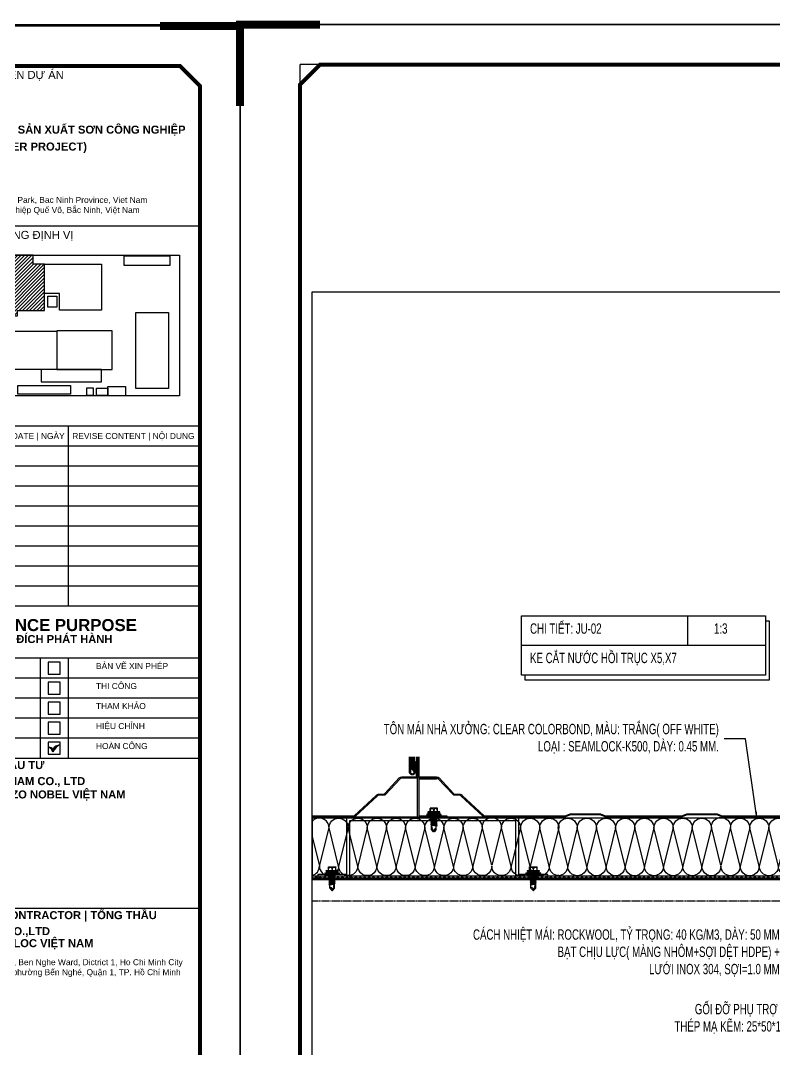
# Model space of a CAD drawing. Header units: inches. Extents: x 340055 to 349452, y -34649 to -30845.
# Drawn here: x 345492.5 to 345711.1, y -32588.3 to -32290.2 of the extents above; entities that cross this region are included whole.
import ezdxf

# ---------------------------------------------------------------- set-up
doc = ezdxf.new("R2010")
doc.units = ezdxf.units.IN
doc.header["$MEASUREMENT"] = 0
doc.linetypes.add('HIDDEN', pattern=[0.375, 0.25, -0.125])
for name, color, linetype in [('3', 3, 'Continuous'), ('FLAT BAR', 1, 'Continuous'), ('NET IN', 3, 'Continuous'), ('STRUCTURE', 1, 'Continuous')]:
    doc.layers.add(name, color=color, linetype=linetype)
for name, color, linetype, lineweight in [('TL-TIILE BLOCK A2$0$TL-TITLE BLOCK - TEXT @ 1', 7, 'Continuous', 25), ('TL-TIILE BLOCK A2$0$TL-TITLE BLOCK 1', 7, 'Continuous', 50), ('TL-TIILE BLOCK A2$0$TL-TITLE BLOCK 2', 7, 'Continuous', 25), ('TL-TITLE BLOCK - TEXT', 7, 'Continuous', 25)]:
    doc.layers.add(name, color=color, linetype=linetype, lineweight=lineweight)
doc.styles.add('ST1H', font='vnshxh.shx', dxfattribs={"width": 0.7})
doc.styles.add('TL-TIILE BLOCK A2$0$MEP-TEXT T.BLOCK 1', font='arial.ttf', dxfattribs={"height": 1.5})
doc.styles.add('TL-TIILE BLOCK A2$0$MEP-TEXT T.BLOCK 2', font='arial.ttf')
doc.styles.add('TL-TIILE BLOCK A2$0$MEP-TEXT T.BLOCK 3', font='arial.ttf', dxfattribs={"height": 3})
doc.dimstyles.new('3', dxfattribs={"dimtxt": 3.5, "dimasz": 1.8, "dimexe": 1, "dimexo": 0, "dimgap": 1, "dimtad": 1, "dimdec": 0, "dimlfac": 3, "dimzin": 0, "dimdsep": 46, "dimtxsty": 'ST1H', "dimblk": 'OBLIQUE', "dimcen": 1, "dimdle": 1, "dimclrd": 8, "dimclre": 8, "dimclrt": 3, "dimadec": 0, "dimazin": 0, "dimtfac": 1, "dimtdec": 0, "dimtix": 1, "dimtofl": 0, "dimtmove": 1, "dimatfit": 3, "dimfxl": 0, "dimtolj": 1, "dimtzin": 0, "dimlwd": -1, "dimlwe": -1, "dimarcsym": 0})

# ---------------------------------------------------------------- blocks, each defined once
blk = doc.blocks.new('Short_Self_drilling')
at = {"layer": 'STRUCTURE', "color": 1, "linetype": 'Continuous'}
for p, q in [((6.427627954479767, 1.738392833212921), (-6.429513005297069, 1.731407889110349)), ((5.140815966860309, 3.758576308190055), (-5.14489680096085, 3.752988352908037)), ((-2.573002946065441, 2.897242611076892), (-5.14443113802034, 2.895845622256533)), ((-3.430611339657064, 3.753919678788276), (-3.432241159947287, 6.753919236069512)), ((2.996096488470096, 7.185983073446356), (-3.003902626091595, 7.182723432865324)), ((2.569853437845137, 2.900036588717998), (-2.573002946065441, 2.897242611076892)), ((-2.139722270753346, 2.804301490893651), (-2.139772891068527, 2.897477973489782)), ((6.254783779336451, 0.0033980583401509), (0, 0)), ((2.153436330773339, 2.803610794889015), (2.153384068114194, 2.899810331941417)), ((2.155231403857344, -0.5005684986439779), (2.15495177851361, 0.0141360434123012)), ((5.141281629800816, 2.901433577538357), (2.569853437845137, 2.900036588717998)), ((3.426530505556522, 3.757644982309622), (3.424900685266298, 6.757644539590662)), ((2.991563898096242, -1.173873452849355), (-2.701271820829788, -0.2300478911484528)), ((2.992392778130254, -2.699587513408329), (-2.700442940795775, -1.755761951707427)), ((2.993221658163487, -4.225301573973735), (-2.699614060763321, -3.281476012272638)), ((2.994050538196721, -5.751015634532515), (-2.698785180729308, -4.807190072831807)), ((2.994879418229954, -7.276729695091684), (-2.697956300695295, -6.332904133390587)), ((-1.907191146453572, -7.989583161942521), (-2.697127420662841, -7.858618193949756)), ((-2.136158421138263, -12.33087536617618), (-2.138249313164383, -8.482184079380202)), ((-2.137447682919757, -1.38251746946623), (-2.137727308262713, -0.8678129274101462)), ((-2.136618802886524, -2.908231530031636), (-2.136898428229479, -2.393526987975357)), ((-2.135789922853291, -4.433945590590611), (-2.136069548196246, -3.919241048534526)), ((-2.134961042819278, -5.959659651149584), (-2.135240668163012, -5.444955109093501)), ((-2.134132162785265, -7.485373711708558), (-2.134411788129, -6.970669169652475)), ((2.995708298264746, -8.802443755650854), (-1.142445727708296, -8.11637169230341)), ((2.149547514491652, -12.31434126327446), (2.147825613319842, -9.144849030159936)), ((2.156060283889798, -2.026282559202952), (2.155780658547623, -1.511578017146868)), ((2.15688916392459, -3.551996619768162), (2.156609538580076, -3.037292077712078)), ((2.157718043957824, -5.077710680327137), (2.157438418614089, -4.563006138271052)), ((2.158546923991057, -6.603424740886306), (2.158267298648102, -6.088720198830222)), ((2.15937580402429, -8.129138801445281), (2.159096178681335, -7.614434259389196))]:
    blk.add_line(p, q, dxfattribs=at)
blk.add_lwpolyline([(6.427860785949242, 1.309821467886779), (6.427627954479767, 1.738392833212921), (2.141332692833592, 2.806627274651808), (-2.144380960424314, 2.804298959951016), (-6.429513005297069, 1.731407889110349), (-6.429280173826034, 1.302836523784402)], close=True, dxfattribs=at)
for points in [[(-6.429280173826034, 1.302836523784402, -0.0888693454293002), (-6.25478377933567, -0.0033980583403458), (0, 0)], [(-0.1341407912236069, 3.755710563915012), (-0.330345590953844, 6.230310601738112, 0.3388783609517814), (-3.136335632067389, 6.228786181678383), (-3.329851547487903, 3.753974418914497)], [(3.295402521552594, 3.757573743949576), (3.099197721822357, 6.232173781772481, 0.3388783609517814), (0.2932076807080323, 6.230649361712753), (0.0996917652875189, 3.755837598948866)], [(-0.0831780369654942, -14.04042361661777), (-1.03952331320709, -12.24293085970332, -0.1486571711961959), (-1.399506232658105, -11.20425887450743), (-1.950379671918978, -7.716112156382742, -0.8150058696070384), (-1.207708120741569, -7.772025647410178, 0.1508326184272741), (-0.8461097890631208, -8.67637043731208)], [(2.149547514491652, -12.31434126327446), (0.1736163688643241, -14.2353829229142, -0.3335959825449872), (-0.1674471447708389, -14.24431018685326), (-2.136158421138263, -12.33087536617618)], [(2.149547514491652, -12.31434126327446), (1.711418715799611, -11.69935902120947, 0.522420288142555), (0.8806162489542787, -11.70855234734862), (-0.1674471447708389, -14.24431018685326)]]:
    blk.add_lwpolyline(points, format="xyb", dxfattribs=at)
for points in [[(2.991563898096242, -1.173873452849355), (2.155780993783212, -1.512195084185675), (-2.14239666522995, -0.8481802353483413), (-2.701271820829788, -0.2300478911484528), (-2.356202546260776, -0.0012800624287723)], [(2.992392778130254, -2.699587513408329), (2.156609873816445, -3.037909144744844), (-2.141567785197496, -2.37389429590751), (-2.700442940795775, -1.755761951707427), (-2.137447682919757, -1.38251746946623), (2.156060283889798, -2.026282559202952), (2.992392778130254, -2.699587513408329)], [(2.993221658163487, -4.225301573973735), (2.157438753850458, -4.56362320531025), (-2.140738905162704, -3.899608356472721), (-2.699614060763321, -3.281476012272638), (-2.136618802886524, -2.908231530031636), (2.15688916392459, -3.551996619768162), (2.993221658163487, -4.225301573973735)], [(2.994050538196721, -5.751015634532515), (2.158267633882912, -6.089337265869223), (-2.13991002512947, -5.425322417031696), (-2.698785180729308, -4.807190072831807), (-2.135789922853291, -4.433945590590611), (2.157718043957824, -5.077710680327137), (2.994050538196721, -5.751015634532515)], [(2.994879418229954, -7.276729695091684), (2.159096513917704, -7.615051326428198), (-2.139081145097017, -6.951036477590864), (-2.697956300695295, -6.332904133390587), (-2.134961042819278, -5.959659651149584), (2.158546923991057, -6.603424740886306), (2.994879418229954, -7.276729695091684)], [(-1.82255174405405, -8.525522331768894), (-2.138252265063004, -8.476750538149838), (-2.697127420662841, -7.858618193949756), (-2.134132162785265, -7.485373711708558), (-1.830993748842177, -7.530826038752299)], [(-1.26446323386803, -7.615771163026237), (2.15937580402429, -8.129138801445281), (2.995708298264746, -8.802443755650854)], [(-1.178973661122914, -0.0006405051596759999), (2.155231403857344, -0.5005684986439779), (2.991563898096242, -1.173873452849355)], [(2.995708298264746, -8.802443755650854), (2.159925393950938, -9.140765386987173), (-0.8461097890631208, -8.67637043731208)]]:
    blk.add_lwpolyline(points, dxfattribs=at)
for centre, radius, start, end in [((-4.990675107008168, 3.324500645651953), 0.4553965811850028, 109.7948656341679, 250.2673889182501), ((-3.00366979462134, 6.754152067539183), 0.4285714285714286, 90.03112727622582, 180.0311272761997), ((2.996329319940351, 6.757411708120407), 0.4285714285714286, 0.0311272761997568, 90.03112727622582), ((5.067819174060787, 3.329965159149001), 0.4347827605151089, 279.7275654188923, 80.33468913347895), ((9.987420900819416, 0.1735689433930604), 3.736514152360963, 162.296318979917, 182.6103064937473)]:
    blk.add_arc(centre, radius, start, end, dxfattribs=at)
blk = doc.blocks.new('A$C67844AE1')
at = {"color": 3, "ltscale": 15}
blk.add_lwpolyline([(0.2363092877203599, 0.4669122018894996), (0.07998712873086333, 0.4669122018894996, -0.4142135623794883), (0.06998712866334245, 0.4769122018769849), (0.06998712866334245, 0.6571236424570088, 0.9999999999999999), (0.009987128665670753, 0.6571236424570088), (0.009987128665670753, 0.5128874124202412, 0.5649160004011177), (0.03972981206607074, 0.5128874124202412), (0.03972981206607074, 0.5924997318506939), (0.04992311081150547, 0.5924997318506939), (0.04992311081150547, 0.5128874124202412, -0.7379319858786806), (5.114643136039376e-05, 0.5128874124202412), (-1.287140185013413e-05, 0.6571236424424569, -1.000000000019099), (0.07998712855624035, 0.6571236424570088), (0.07998712873086333, 0.4769122018769849), (0.2363092877203599, 0.4769122018769849, -0.2075964551783326), (0.2582181899924763, 0.4674061034238548), (0.386362002172973, 0.3304146059235791, 0.2075964551769469), (0.3936649695970118, 0.3272459064246505), (0.4344851769856177, 0.3272459064246505, -0.2465847629019075), (0.4591815604944713, 0.3142778951005312), (0.647256952477619, 0.1415685768588446, 0.2465847629088687), (0.655489080294501, 0.1372459064150462), (1.351135480625089, 0.1372459064150462, 0.0954145723961392), (1.354849387367722, 0.1379611395095708), (1.397697056410834, 0.155100207135547, -0.09541457239907793), (1.408838776755147, 0.1572459064263967), (1.651135480613448, 0.1572459064263967, -0.09541457239991621), (1.662277200841345, 0.155100207135547), (1.705124869884457, 0.1379611395095708, 0.09541457239204885), (1.70883877662709, 0.1372459064150462), (2.366135480580851, 0.1372459064150462, 0.0954145723961392), (2.369849387323484, 0.1379611395095708), (2.412697056366596, 0.155100207135547, -0.09541457239907793), (2.423838776594494, 0.1572459064263967), (2.66613548056921, 0.1572459064263967, -0.09541457239991621), (2.677277200913522, 0.155100207135547), (2.720124870014843, 0.1379611395095708, 0.0954145723961392), (2.723838776757475, 0.1372459064150462), (3.461135480611119, 0.1372459064150462, 0.0954145723961392), (3.464849387353752, 0.1379611395095708), (3.507697056455072, 0.155100207135547, -0.09541457239907793), (3.518838776682969, 0.1572459064263967), (3.76113548054127, 0.1572459064263967, -0.09541457239991621), (3.772277200885583, 0.155100207135547), (3.815124869928695, 0.1379611395095708, 0.0954145723961392), (3.818838776671328, 0.1372459064150462), (4.514485177001916, 0.1372459064150462, 0.2465847629022811), (4.522717304818798, 0.1415685768588446), (4.710792696801946, 0.3142778951005312, -0.2465847628956181), (4.735489080310799, 0.3272459064246505), (4.776309287699405, 0.3272459064246505, 0.207596455176947), (4.783612255065236, 0.3304146059235791), (4.911756067303941, 0.4674061034238548, -0.2075964551783325), (4.933664969634265, 0.4769122018769849), (5.059987128654029, 0.4769122018769849), (5.059987128654029, 0.6572459064118448, 0.9999999999999999), (5.03998712869361, 0.6572459064118448), (5.03998712869361, 0.5372885384495021, 0.9999999999999997), (5.045664715580642, 0.5372885384495021, -0.06733072974406991), (5.040628620015923, 0.5682743550496525), (5.040628620015923, 0.6094652162501006), (5.049987128702924, 0.6094652162501006), (5.049987128702924, 0.5687177382278605, 0.03910332473627059), (5.055664715648163, 0.5372885384495021, -1.000000000008501), (5.02998712862609, 0.5372885384495021), (5.02998712862609, 0.6572459064118448, -1.000000000005457), (5.069987128605135, 0.6572459064118448), (5.069987128605135, 0.4769122018769849, -0.4142135623667018), (5.059987128654029, 0.4669122018894996), (4.933664969634265, 0.4669122018894996, 0.2075964551790254), (4.919059034786187, 0.4605748029134702), (4.79091522260569, 0.3235833053986426, -0.2075964551790253), (4.776309287699405, 0.3172459064226132), (4.735489080310799, 0.3172459064226132, 0.2465847628943333), (4.719024824502412, 0.3086005655422923), (4.530949432810303, 0.1358912473006058, -0.2465847629031922), (4.514485177001916, 0.1272459064275608), (3.818838776671328, 0.1272459064275608, -0.09541457239975965), (3.811410963186063, 0.1286763725947822), (3.76856329414295, 0.1458154402353102, 0.09541457240180476), (3.76113548054127, 0.1472459064243594), (3.518838776682969, 0.1472459064243594, 0.09541457239975959), (3.511410963197704, 0.1458154402353102), (3.468563294096384, 0.1286763725947822, -0.09541457239975965), (3.461135480611119, 0.1272459064275608), (2.723838776757475, 0.1272459064275608, -0.09541457239975965), (2.71641096327221, 0.1286763725947822), (2.67356329417089, 0.1458154402353102, 0.09541457240180476), (2.66613548056921, 0.1472459064243594), (2.423838776594494, 0.1472459064243594, 0.09541457239975959), (2.416410963109229, 0.1458154402353102), (2.373563294066116, 0.1286763725947822, -0.09541457239975965), (2.366135480580851, 0.1272459064275608), (1.70883877662709, 0.1272459064275608, -0.0954145723977146), (1.701410963141825, 0.1286763725947822), (1.658563294098713, 0.1458154402353102, 0.09541457240180476), (1.651135480613448, 0.1472459064243594), (1.408838776755147, 0.1472459064243594, 0.09541457239975959), (1.401410963153467, 0.1458154402353102), (1.358563294110354, 0.1286763725947822, -0.09541457239975965), (1.351135480625089, 0.1272459064275608), (0.655489080294501, 0.1272459064275608, -0.246584762896716), (0.6390248246025294, 0.1358912473006058), (0.4509494326775894, 0.3086005655422923, 0.2465847628984269), (0.4344851769856177, 0.3172459064226132), (0.3936649695970118, 0.3172459064226132, -0.2075964551790254), (0.3790590346907265, 0.3235833053986426), (0.2509152225102298, 0.4605748029134702, 0.2075964551790254)], format="xyb", close=True, dxfattribs=at)
at = {"layer": 'FLAT BAR'}
blk.add_lwpolyline([(0.06998712860513479, 0.6571162417967571, 1.000000000021828), (0.02998712850967422, 0.6571162417967571), (0.02998712850967422, 0.5406470380257815), (0.01998712855856866, 0.5406470380257815), (0.01998712855856866, 0.6571162417967571, -1.000000000021828), (0.07998712855624035, 0.6571162417967571), (0.07998712855624035, 0.4669048012437997), (0.2353682543034665, 0.4669048012437997), (0.2353682543034665, 0.4569048012417625), (0.07998712855624035, 0.4569048012417625), (0.07998712855624035, 0.1372385057766223), (0.3247058633132838, 0.1372385057766223), (0.3247058633132838, 0.127238505781861), (0.06998712860513479, 0.127238505781861)], format="xyb", close=True, dxfattribs=at)
at = {"color": 1, "xscale": 0.009599999951805768, "yscale": 0.009599999951805768, "zscale": 0.009599999951805768, "rotation": 359.9688729209767}
blk.add_blockref('Short_Self_drilling', (0.2120697516365908, 0.1372385055510676), dxfattribs=at)
blk = doc.blocks.new('A$C474F1087')
at = {"color": 9, "ltscale": 0.5}
for points in [[(-0.0003495418350212276, 13.88908532607456, -0.9999999999999999), (5.555206013668794, 13.8890853261546), (2.777428235975094, 2.777974215052382)], [(11.11076156928902, 13.88908532622736), (8.332983791595325, 2.777974215103313), (5.555206013668794, 13.8890853261546, -0.9999999999999999)], [(11.11076156928902, 13.88908532622736, -0.9999999999999999), (16.66631712467643, 13.88908532631467), (13.88853934709914, 2.777974215176073)], [(16.66631712479284, 13.88908532607456, -0.9999999999999999), (22.22187268029666, 13.88908532611822), (19.44409490260296, 2.777974215016002)], [(27.77742823591689, 13.88908532619098), (24.99965045822319, 2.777974215103313), (22.22187268029666, 13.88908532611822, -0.9999999999999999)], [(27.77742823591689, 13.88908532619098, -0.9999999999999999), (33.33298379130429, 13.88908532626374), (30.555206013727, 2.777974215139693)], [(33.3329837914207, 13.88908532603818, -0.9999999999999999), (38.88853934692452, 13.88908532607456), (36.11076156923082, 2.777974214943242)], [(44.44409490254475, 13.8890853261546), (41.66631712485105, 2.777974215052382), (38.88853934692452, 13.88908532607456, -0.9999999999999999)], [(44.43563027115306, 14.10577422731876, -0.9999999999999999), (49.99118582665687, 14.10577422740607), (47.21340804902138, 2.994663116303855)], [(49.99965045822319, 13.88908532624191, -0.9999999999999999), (55.555206013727, 13.88908532632922), (52.7774282360333, 2.777974215227005)], [(61.11076156934723, 13.88908532640198), (58.33298379165353, 2.77797421527066), (55.555206013727, 13.88908532632922, -0.9999999999999999)], [(61.11076156934723, 13.88908532640198, -0.9999999999999999), (66.66631712473463, 13.88908532648202), (63.88853934715735, 2.77797421534342)]]:
    blk.add_lwpolyline(points, format="xyb", close=True, dxfattribs=at)
for points in [[(13.88853934715735, 2.777974215088761, -1), (8.332983791595325, 2.777974215066934, -1), (2.777428235975094, 2.777974215052382, -0.4142135623730951), (-0.0003495417186059058, 0.000196437249542214, -0.4142135623730951)], [(30.55520601378521, 2.777974215154245, -1), (24.99965045828139, 2.777974215139693, -1), (19.44409490266116, 2.777974215117865, -1), (13.88853934715735, 2.777974215081485)], [(49.9996504583396, 0.0001964374241651967, -0.4142135623730951), (47.22187268052949, 2.777974215234281, -1), (41.66631712502567, 2.777974215212453, -1), (36.11076156940544, 2.777974215197901, -1), (30.55520601378521, 2.777974215154245)], [(63.88853934727376, 2.777974215263384, -1), (58.33298379165353, 2.777974215234281, -1), (52.7774282360333, 2.777974215227005, -0.4142135623730951), (49.9996504583396, 0.0001964374241651967, -0.4142135623730951)], [(66.66631712485105, 0.0001964375114766881, -0.4142135623531481), (63.88853934727376, 2.777974215248832)]]:
    blk.add_lwpolyline(points, format="xyb", dxfattribs=at)
blk = doc.blocks.new('_Oblique')
at = {"color": 0, "linetype": 'ByBlock', "lineweight": -2}
blk.add_line((-0.5, -0.5), (0.5, 0.5), dxfattribs=at)
blk = doc.blocks.new('kt kien truc 1')
at = {"layer": 'TL-TIILE BLOCK A2$0$TL-TITLE BLOCK 2'}
h = blk.add_hatch(color=256, dxfattribs=at)
edge = h.paths.add_edge_path(flags=0)
edge.add_arc((549.2139918450921, 238.0123342127508), 2.366782411324562, 97.45215675905098, 148.1980778255848, ccw=False)
edge.add_arc((550.6404515332106, 237.0086335589203), 3.77234239109412, 117.3554627199894, 155.6927561452269)
edge.add_arc((545.3434936211415, 238.0292343677957), 1.933709643236496, 15.97547494096757, 63.33892493670959)
edge.add_arc((546.0383090538016, 238.1769748931256), 1.589796122815128, 42.920130800001516, 83.757719073408, ccw=False)
at = {"layer": 'TL-TITLE BLOCK - TEXT', "ltscale": 5}
h = blk.add_hatch(dxfattribs=at)
h.set_pattern_fill('ANSI31', color=252, scale=5)
h.set_pattern_definition([(45, (0.6056589822655951, 1.008431430836026), (-0.4419417382415922, 0.4419417382415922), [])])
h.paths.add_polyline_path([(545.1177861023643, 360.5188746352139), (542.2223066576844, 360.5188746352139), (542.2223066576844, 362.7441854701592), (533.3820605613091, 362.7441854701592), (533.3820605613091, 360.489272985706), (528.9963997413324, 360.489272985706), (528.9963997413324, 362.7441854701592), (520.1529842012496, 362.7441854701592), (520.1529842012496, 360.489272985706), (516.807868826867, 360.489272985706), (516.807868826867, 352.5540765176358), (513.2383765987797, 352.5560307979113), (513.2383765987797, 348.1560257390624), (516.7033966225081, 348.1560257390624), (516.7033984195259, 347.5972761715466), (538.3249932594535, 347.5972761715466), (538.3249932594535, 348.9171593409388), (545.1177861023643, 348.9171593409388)])
at = {"layer": 'Defpoints'}
for p in [(20, 410), (15, 405)]:
    blk.add_line(p, (15, 410), dxfattribs=at)
at = {"layer": 'Defpoints', "color": 8, "const_width": 2}
for points in [[(0, 400), (0, 420), (20, 420)], [(594, 400), (594, 420), (574, 420)]]:
    blk.add_lwpolyline(points, dxfattribs=at)
at = {"layer": 'Defpoints', "color": 8}
blk.add_lwpolyline([(0, 0), (594, 0), (594, 420), (0, 420)], close=True, dxfattribs=at)
at = {"layer": 'TL-TIILE BLOCK A2$0$TL-TITLE BLOCK 1', "const_width": 1}
blk.add_lwpolyline([(20, 10), (579, 10), (584, 15), (584, 405), (579, 410), (20, 410), (15, 405), (15, 15)], close=True, dxfattribs=at)
at = {"layer": 'TL-TIILE BLOCK A2$0$TL-TITLE BLOCK 2'}
for p, q in [((584, 370), (509, 370)), ((584, 320), (509, 320)), ((584, 320), (509, 320)), ((551, 320), (551, 275)), ((584, 315), (509, 315)), ((584, 310), (509, 310)), ((584, 305), (509, 305)), ((584, 300), (509, 300)), ((584, 295), (509, 295)), ((584, 290), (509, 290)), ((584, 285), (509, 285)), ((584, 280), (509, 280)), ((584, 275), (509, 275)), ((584, 262), (509, 262)), ((544, 262), (544, 237)), ((551, 262), (551, 237)), ((584, 257), (509, 257)), ((584, 252), (509, 252)), ((584, 247), (509, 247)), ((584, 242), (509, 242)), ((509, 237), (584, 237)), ((509, 199.5), (584, 199.5))]:
    blk.add_line(p, q, dxfattribs=at)
for points in [[(549, 261), (546, 261), (546, 258), (549, 258)], [(549, 256), (546, 256), (546, 253), (549, 253)], [(549, 251), (546, 251), (546, 248), (549, 248)], [(549, 246), (546, 246), (546, 243), (549, 243)], [(549, 241), (546, 241), (546, 238), (549, 238)]]:
    blk.add_lwpolyline(points, close=True, dxfattribs=at)
for centre, radius, start, end in [((546.0383090538016, 238.1769748931256), 1.589796122815128, 42.92013079818864, 83.7577190750383), ((545.3434936211415, 238.0292343677957), 1.933709643236496, 15.975474942857, 63.33892493793503), ((550.6404515332106, 237.0086335589203), 3.77234239109412, 117.3554627231242, 155.6927561454837), ((549.2139918450921, 238.0123342127508), 2.366782411324562, 97.45215675719368, 148.1980778286963)]:
    blk.add_arc(centre, radius, start, end, dxfattribs=at)
at = {"layer": 'TL-TITLE BLOCK - TEXT'}
for points in [[(513.0843749086725, 362.7441854701592), (578.8247749086495, 362.7441854701592), (578.8247749086495, 327.5695950043512), (513.0843749086725, 327.5695950043512)], [(565.0197749086492, 362.5901854701592), (576.4597749086479, 362.5901854701592), (576.4597749086479, 360.1701854701591), (565.0197749086492, 360.1701854701591)], [(545.9193340437341, 352.4767265426361), (548.1417643045697, 352.4767265426361), (548.1417643045697, 349.709275947921), (545.9193340437341, 349.709275947921)], [(567.9435752685094, 348.4325254701591), (576.1077749086489, 348.4325254701591), (576.1077749086489, 329.4465254701593), (567.9435752685094, 329.4465254701593)], [(526.7742643045694, 343.7691515726769), (548.2183425899239, 343.7691515726769), (548.2183425899239, 334.1771854262329), (526.7742643045694, 334.1771854262329)], [(548.2175679407246, 334.1771854262329), (562.0211425900561, 334.1771854262329), (562.0211425900561, 343.8571738350647), (548.2175679407246, 343.8571738350647)], [(544.2583425900357, 331.0971854701579), (559.3833309549555, 331.0971854701579), (559.3833309549555, 334.1771854701587), (544.2583425900357, 334.1771854701587)], [(538.3955244535391, 330.1801447864741), (551.595524453538, 330.1801447864741), (551.595524453538, 327.9801447864742), (538.3955244535391, 327.9801447864742)], [(557.3258380792267, 329.4927254701596), (555.557225030585, 329.4927254701596), (555.557225030585, 327.7241124215179), (557.3258380792267, 327.7241124215179)], [(558.0677521888811, 329.4927254701596), (560.9277521888798, 329.4927254701596), (560.9277521888798, 327.6858654701596), (558.0677521888811, 327.6858654701596)], [(560.9277521888798, 329.8858654701592), (565.3277521888795, 329.8858654701592), (565.3277521888795, 327.5978654701591), (560.9277521888798, 327.5978654701591)]]:
    blk.add_lwpolyline(points, close=True, dxfattribs=at)
for points in [[(545.1177861023643, 360.5188746352139), (542.2223066576844, 360.5188746352139), (542.2223066576844, 362.7441854701592), (533.3820605613091, 362.7441854701592), (533.3820605613091, 360.489272985706), (528.9963997413324, 360.489272985706), (528.9963997413324, 362.7441854701592), (520.1529842012496, 362.7441854701592), (520.1529842012496, 360.489272985706), (516.807868826867, 360.489272985706), (516.807868826867, 352.5540765176358), (513.2383765987797, 352.5560307979113), (513.2383765987797, 348.1560257390624), (516.7033966225081, 348.1560257390624), (516.7033984195259, 347.5972761715466), (538.3249932594535, 347.5972761715466), (538.3249932594535, 348.9171593409388), (545.1177861023643, 348.9171593409388), (545.1177861023643, 360.5188746352139)], [(545.1177861023643, 360.5188746352139), (559.3417941812022, 360.5188746352139), (559.3417941812022, 349.0275254910659), (548.8609472751341, 349.0275254910659), (548.8609472751341, 353.1412935113785), (545.1177861023643, 353.1412935113785), (545.1177861023643, 360.5188746352139)]]:
    blk.add_lwpolyline(points, dxfattribs=at)
at = {"layer": 'TL-TIILE BLOCK A2$0$TL-TITLE BLOCK - TEXT @ 1', "attachment_point": 1}
for s, width, heights, insert, char_height, style in [('PROJECT TITLE | TÊN DỰ ÁN', 66.54820784047115, [0], (510.7830321226938, 408.7947269506867), 2, 'TL-TIILE BLOCK A2$0$MEP-TEXT T.BLOCK 2'), ('\\pi0.50923;{\\fArial|b1|i0|c0|p34;MỞ RỘNG XƯỞNG SẢN XUẤT SƠN CÔNG NGHIỆP}', 68.8383701581688, [0], (511.7206365273505, 395.1045713495096), 2, 'TL-TIILE BLOCK A2$0$MEP-TEXT T.BLOCK 3'), ('\\pi0.50924;{\\fArial|b1|i0|c0|p34;(POWER PROJECT)}', 32.16893061262726, [0], (528.8229266895269, 390.8801033829131), 2, 'TL-TIILE BLOCK A2$0$MEP-TEXT T.BLOCK 3'), ('ADD:^II4-1, Que Vo Industrial Park, Bac Ninh Province, Viet Nam ', 66.54820784047115, [0], (510.7830321226938, 377.2947269506867), 1.5, 'TL-TIILE BLOCK A2$0$MEP-TEXT T.BLOCK 1'), ('Địa chỉ: Lô I4-1, Khu công nghiệp Quế Võ, Bắc Ninh, Việt Nam', 66.54820784047115, [0], (510.7830321226938, 374.7947269506867), 1.5, 'TL-TIILE BLOCK A2$0$MEP-TEXT T.BLOCK 1'), ('KEY PLAN | MẶT BẰNG ĐỊNH VỊ', 66.54820784047115, [0], (510.7830321226938, 368.7947269506867), 2, 'TL-TIILE BLOCK A2$0$MEP-TEXT T.BLOCK 2'), ('ISSUE DATE | NGÀY', 37.61800927431796, [0], (530.0384513858444, 318.2947269506867), 1.5, 'TL-TIILE BLOCK A2$0$MEP-TEXT T.BLOCK 1'), ('REVISE CONTENT | NỘI DUNG', 37.61800927431796, [0], (552.0384513858444, 318.2947269506867), 1.5, 'TL-TIILE BLOCK A2$0$MEP-TEXT T.BLOCK 1'), ('\\pi11.8638;{\\fArial|b1|i0|c0|p34;ISSUANCE PURPOSE}', 66.54820784047115, [0], (513.0139460923456, 271.7947269506867), 3, 'TL-TIILE BLOCK A2$0$MEP-TEXT T.BLOCK 3'), ('\\pi17.8812;{\\fArial|b1|i0|c0|p34;MỤC ĐÍCH PHÁT HÀNH}', 66.54820784047115, [0], (513.0139460923456, 267.7947269506867), 2, 'TL-TIILE BLOCK A2$0$MEP-TEXT T.BLOCK 2'), ('BẢN VẼ XIN PHÉP', 44.99455841291456, [0], (557.9686990590562, 260.7947269506867), 1.5, 'TL-TIILE BLOCK A2$0$MEP-TEXT T.BLOCK 1'), ('THI CÔNG', 44.99455841291456, [0], (557.9686990590562, 255.7947269506867), 1.5, 'TL-TIILE BLOCK A2$0$MEP-TEXT T.BLOCK 1'), ('THAM KHẢO', 44.99455841291456, [0], (557.9686990590562, 250.7947269506867), 1.5, 'TL-TIILE BLOCK A2$0$MEP-TEXT T.BLOCK 1'), ('HIỆU CHỈNH', 44.99455841291456, [1.552182810368349], (557.9686990590562, 245.7947269506867), 1.5, 'TL-TIILE BLOCK A2$0$MEP-TEXT T.BLOCK 1'), ('HOÀN CÔNG', 44.99455841291456, [0], (557.9686990590562, 240.7947269506867), 1.5, 'TL-TIILE BLOCK A2$0$MEP-TEXT T.BLOCK 1'), ('{\\fArial|b1|i0|c0|p34;INVESTOR | CHỦ ĐẦU TƯ}', 66.54820784047115, [0], (510.7830321226938, 236.2947269506867), 2, 'TL-TIILE BLOCK A2$0$MEP-TEXT T.BLOCK 2'), ('\\pi5.64586;{\\fArial|b1|i0|c0|p34;AKZO NOBEL VIETNAM CO., LTD\\PCÔNG TY TNHH AKZO NOBEL VIỆT NAM}', 66.54820784047115, [0], (505.0884846016852, 232.2947269506867), 2, 'TL-TIILE BLOCK A2$0$MEP-TEXT T.BLOCK 2'), ('{\\fArial|b1|i0|c0|p34;DESIGN & BUILD CONTRACTOR | TỔNG THẦU}', 66.54820784047115, [0], (510.7830321226938, 198.7947269506867), 2, 'TL-TIILE BLOCK A2$0$MEP-TEXT T.BLOCK 2'), ('{\\fArial|b1|i0|c0|p34;TIALOC VIETNAM CO.,LTD}', 66.54820784047115, [0], (510.7830321226938, 194.7947269506867), 2, 'TL-TIILE BLOCK A2$0$MEP-TEXT T.BLOCK 2'), ('{\\fArial|b1|i0|c0|p34;CÔNG TY TNHH TIALOC VIỆT NAM}', 66.54820784047115, [0], (510.7830321226938, 191.7947269506867), 2, 'TL-TIILE BLOCK A2$0$MEP-TEXT T.BLOCK 2'), ('ADD:^I37 Ton Duc Thang Str, Ben Nghe Ward, Dictrict 1, Ho Chi Minh City ', 70.45687128427289, [0], (510.7830321226938, 186.7947269506867), 1.5, 'TL-TIILE BLOCK A2$0$MEP-TEXT T.BLOCK 1'), ('Địa chỉ: 37 Tôn Đức Thắng, phường Bến Nghé, Quận 1, TP. Hồ Chí Minh', 70.52201450814073, [0], (510.7830321226938, 184.2947269506867), 1.5, 'TL-TIILE BLOCK A2$0$MEP-TEXT T.BLOCK 1')]:
    blk.add_mtext_dynamic_manual_height_columns(s, width=width, gutter_width=15, heights=heights, dxfattribs=dict(at, insert=insert, char_height=char_height, style=style))

msp = doc.modelspace()

# ---------------------------------------------------------------- hatches: boundary and pattern name
at = {"true_color": 0xf2ee0d}
h = msp.add_hatch(dxfattribs=at)
h.set_pattern_fill('ANSI37,_O', color=2, scale=7.272727272727272, angle=-11.41577861394893)
h.set_pattern_definition([(45.00416636323547, (-245017.6651562142, 33136.04039664648), (-0.6428710889349902, 0.6427776007323803), []), (135.0041663632354, (-245017.6651562142, 33136.04039664648), (-0.6427776007323805, -0.64287108893499), [])])
h.paths.add_polyline_path([(345914.9205664949, -32538.66835372528), (345914.9205664949, -32538.10448107585), (345577.0093917109, -32538.10448107585), (345577.0093917109, -32538.66835372528)])

# ---------------------------------------------------------------- linework, layer by layer
at = {"color": 9}
msp.add_line((345685.9029190939, -32462.66118123091), (345685.9029190939, -32471.28577300052), dxfattribs=at)
at = {"color": 8}
for points in [[(345577.0093917109, -32368.79298563249), (346146.3473210529, -32368.79298563249), (346146.3473210529, -32720.3728417494), (345577.0093917109, -32720.3728417494)], [(345577.0093917107, -32521.33502039185), (345577.0093917107, -32538.00168705853), (345914.587344711, -32538.00168705853), (345914.587344711, -32521.33502039185)]]:
    msp.add_lwpolyline(points, close=True, dxfattribs=at)
at = {"color": 3, "ltscale": 15}
msp.add_lwpolyline([(345577.0093917109, -32520.66810703745), (345589.0734879112, -32520.66810703745, 0.2465847629022811), (345589.3478921718, -32520.52401802266), (345595.6170719046, -32514.76704074789, -0.2465847628956181), (345596.4402846882, -32514.33477370375), (345597.8009582678, -32514.33477370375, 0.207596455176947), (345598.0443905134, -32514.22915038712), (345602.3158509214, -32509.66276713707, -0.2075964551783325), (345603.0461476657, -32509.34589718863), (345607.2568862998, -32509.34589718863), (345607.2568862998, -32503.33477370408, 0.9999999999999999), (345606.5902196344, -32503.33477370408), (345606.5902196344, -32507.3333526362, 0.9999999999999997), (345606.7794725306, -32507.3333526362, -0.06733072974406991), (345606.6116026785, -32506.30049208285), (345606.6116026785, -32504.92746337616), (345606.923552968, -32504.92746337616), (345606.923552968, -32506.28571264358, 0.03910332473627059), (345607.1128058662, -32507.3333526362, -1.000000000008501), (345606.2568862988, -32507.3333526362), (345606.2568862988, -32503.33477370408, -1.000000000005457), (345607.5902196314, -32503.33477370408), (345607.5902196314, -32509.34589718863, -0.4142135623667018), (345607.2568862998, -32509.67923052155), (345603.0461476657, -32509.67923052155, 0.2075964551790254), (345602.5592831708, -32509.89047715408), (345598.2878227647, -32514.45686040461, -0.2075964551790253), (345597.8009582678, -32514.66810703715), (345596.4402846882, -32514.66810703715, 0.2465847628943333), (345595.8914761613, -32514.9562850665), (345589.6222964381, -32520.71326234127, -0.2465847629031922), (345589.0734879112, -32521.00144037038), (345577.0093917109, -32521.00144037038)], format="xyb", dxfattribs=at)
at = {"color": 9, "ltscale": 0.5}
for points in [[(345577.0093917109, -32526.64078626295), (345579.1465849577, -32535.18955925065), (345581.9243627355, -32524.07844813963, 0.7021542796032277), (345577.0093917109, -32522.30405967932, 0.7021542796032277)], [(345577.0093917109, -32537.89246525004, 0.3475862146948787), (345579.1465849577, -32535.18955925065, 0.4142135623730951), (345581.9243627354, -32537.96733702845)]]:
    msp.add_lwpolyline(points, format="xyb", dxfattribs=at)
at = {"color": 2, "true_color": 0xf2ee0d}
msp.add_lwpolyline([(345914.9205664949, -32538.66835372528), (345914.9205664949, -32538.10448107585), (345577.0093917109, -32538.10448107585), (345577.0093917109, -32538.66835372528), (345914.9205664949, -32538.66835372528)], dxfattribs=at)
at = {"color": 94}
for points in [[(345577.0093917109, -32598.66835372411), (345914.9204797347, -32598.66835372411), (345914.9204797347, -32538.66835372528), (345577.0093917109, -32538.66835372528)], [(345914.9204797347, -32539.16835372528), (345577.0093917109, -32539.16835372528)]]:
    msp.add_lwpolyline(points, dxfattribs=at)
at = {"color": 94, "linetype": 'HIDDEN'}
msp.add_lwpolyline([(345914.9204797347, -32545.33502039179), (345577.0093917109, -32545.33502039179)], dxfattribs=at)
at = {"layer": 'FLAT BAR', "linetype": 'Continuous'}
msp.add_lwpolyline([(345645.3382135876, -32537.66835372528), (345637.0048802543, -32537.66835372528), (345637.0048802543, -32521.0016870586), (345587.0048802543, -32521.0016870586), (345587.0048802543, -32537.66835372528), (345578.671546921, -32537.66835372528), (345578.671546921, -32538.66835372528), (345588.0048802544, -32538.66835372528), (345588.0048802544, -32522.0016870586), (345636.0048802544, -32522.0016870586), (345636.0048802544, -32538.66835372528), (345645.3382135876, -32538.66835372528)], close=True, dxfattribs=at)
at = {"layer": 'NET IN'}
msp.add_lwpolyline([(344867.3503630426, -32291.33487759363), (345556.1302298224, -32291.33487759363), (345556.1302298224, -32777.9354314418), (344867.3503630426, -32777.9354314418)], close=True, dxfattribs=at)

# ---------------------------------------------------------------- block references
at = {"color": 8, "xscale": 33.33333333395422, "yscale": 33.33333333395422, "zscale": 33.33333333395422}
msp.add_blockref('A$C67844AE1', (345605.2573153445, -32525.24297058466), dxfattribs=at)
at = {"color": 8}
for p in [(345581.9247122772, -32537.9675334657), (345648.3679284912, -32537.97653547081)]:
    msp.add_blockref('A$C474F1087', p, dxfattribs=at)
at = {"color": 1, "xscale": -0.3200000000824856, "yscale": 0.3199999998323619, "zscale": 0.32, "rotation": 0.03112738804631476}
for p in [(345582.8382135876, -32537.66835372918), (345641.171546921, -32537.66835372918)]:
    msp.add_blockref('Short_Self_drilling', p, dxfattribs=at)
at = {"layer": '3', "xscale": 1.159562065285868, "yscale": 1.159562065285868, "zscale": 1.159562065285868}
msp.add_blockref('kt kien truc 1', (344867.3503630426, -32778.76645858558), dxfattribs=at)

# ---------------------------------------------------------------- leaders
at = {"color": 9}
msp.add_leader([(345706.0047551419, -32521.20525610491), (345702.6958783724, -32498.30504160193), (345694.966030736, -32498.30504160193)], dimstyle='3', override={"dimgap": 1, "dimtad": 0}, dxfattribs=at)

# ---------------------------------------------------------------- next in the draw order: texts
at = {"color": 20, "true_color": 0xf25d0d, "insert": (345712.6170879912, -32560.36215199938), "char_height": 3, "attachment_point": 6, "style": 'ST1H', "bg_fill": 2}
msp.add_mtext('\\A1;C¸CH NHIÖT M¸I: ROCKWOOL, tû träng: 40 kg/m3, dµy: 50 mm\\PB¹T CHÞU LùC( MµNG NH¤M+SîI DÖT HDPE) +\\PL¦íI INOX 304, SîI=1.0 MM', dxfattribs=at)
at = {"layer": '3', "char_height": 3, "style": 'ST1H', "bg_fill": 2}
for s, insert, attachment_point in [('\\A1;CHI TIÕT: ju-02', (345640.2179229452, -32466.37560029709), 4), ('\\A1;t«n m¸i nhµ x\xadëng: CLEAR COLORBOND, mµu: tr¾ng( Off white) \\PLo¹i : SEAMLOCK-K500, dµy: 0.45 mm.', (345694.966030736, -32498.30504160193), 6), ('\\A1;gèi ®ì phô trî @ 500 mm\\PthÐp m¹ kÏm: 25*50*150*1.5 mm', (345726.5705010364, -32579.46881870719), 6)]:
    msp.add_mtext(s, dxfattribs=dict(at, insert=insert, attachment_point=attachment_point))

# ---------------------------------------------------------------- next in the draw order: linework, layer by layer
at = {"color": 9}
for points in [[(345637.7483814225, -32462.66118123091), (345708.5380291874, -32462.66118123091), (345708.5380291874, -32479.91036477011), (345637.7483814225, -32479.91036477011)], [(345637.7483814225, -32462.66118123091), (345708.5380291874, -32462.66118123091), (345708.5380291874, -32471.28577300052), (345637.7483814225, -32471.28577300052)]]:
    msp.add_lwpolyline(points, close=True, dxfattribs=at)
msp.add_lwpolyline([(345708.5380291874, -32464.0817686724), (345709.5606569963, -32464.0817686724), (345709.5606569963, -32481.3309522116), (345638.7710092314, -32481.3309522116), (345638.7710092314, -32479.91036477011)], dxfattribs=at)

# ---------------------------------------------------------------- next in the draw order: texts
at = {"layer": '3', "char_height": 3, "attachment_point": 4, "style": 'ST1H', "bg_fill": 2}
for s, insert in [('\\A1;1:3', (345693.5621269968, -32466.37560029709)), ('\\A1;ke c¾t n\xadíc håi trôc x5,x7 ', (345640.2179229452, -32475.20529235645))]:
    msp.add_mtext(s, dxfattribs=dict(at, insert=insert))

# ---------------------------------------------------------------- next in the draw order: linework, layer by layer
at = {"layer": 'NET IN'}
msp.add_lwpolyline([(345556.1302298224, -32291.33487759363), (346244.9100966022, -32291.33487759363), (346244.9100966022, -32777.9354314418), (345556.1302298224, -32777.9354314418)], close=True, dxfattribs=at)

# ---------------------------------------------------------------- next in the draw order: block references
at = {"layer": '3', "xscale": 1.159562065285868, "yscale": 1.159562065285868, "zscale": 1.159562065285868}
msp.add_blockref('kt kien truc 1', (345556.1302298224, -32778.35094501369), dxfattribs=at)

doc.saveas('drawing.dxf')
